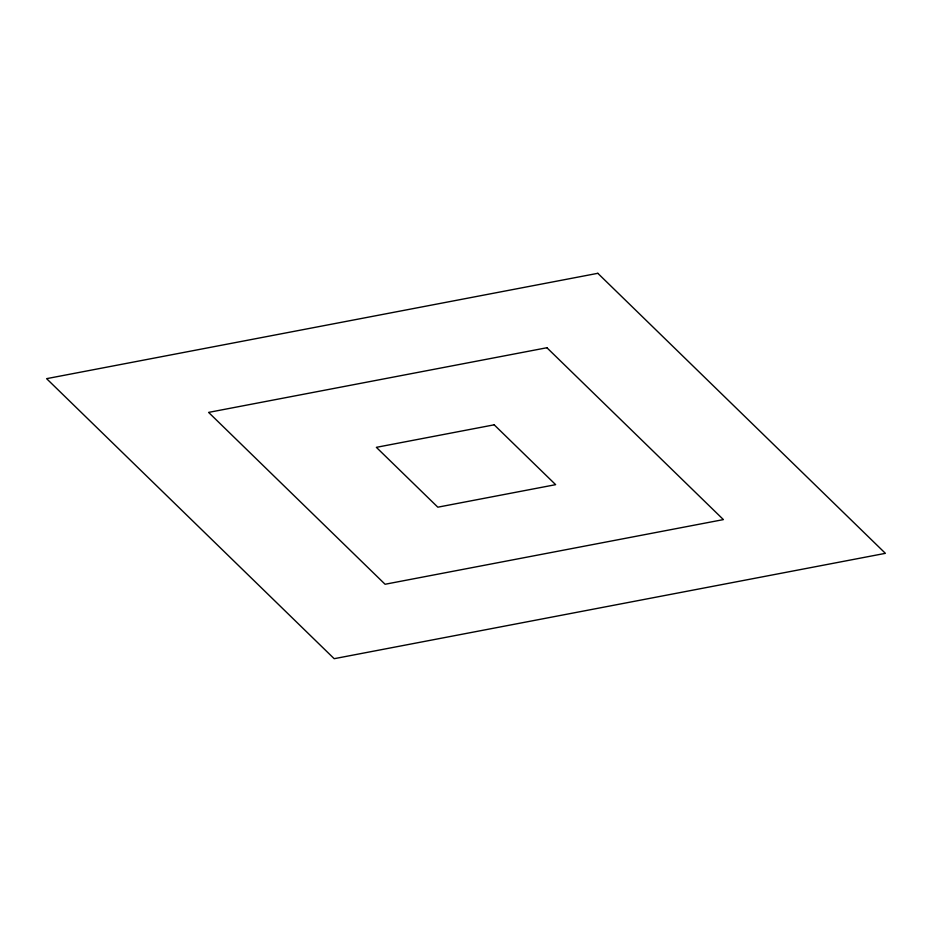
<?xml version="1.0" encoding="UTF-8"?>
<svg xmlns="http://www.w3.org/2000/svg" width="932" height="932" viewBox="0 0 932 932"><rect width="100%" height="100%" fill="white"/><g stroke="black" fill="none" stroke-linecap="round" stroke-linejoin="round"><path stroke-width="1.4" d="M597.82 273.309L46.6 378.66L334.18 658.691L885.4 553.34L597.82 273.309M546.909 347.741L208.593 412.398L385.091 584.259L723.407 519.602L546.909 347.741M494.181 424.817L376.353 447.337L437.819 507.183L555.647 484.663L494.181 424.817"/></g></svg>
